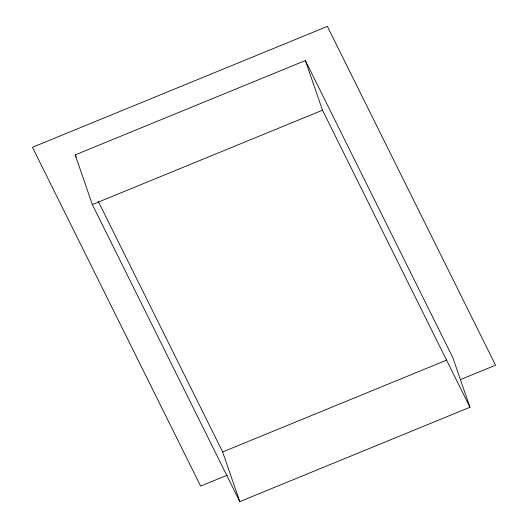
<?xml version="1.0" encoding="UTF-8"?>
<svg xmlns="http://www.w3.org/2000/svg" width="528" height="528" viewBox="0 0 528 528"><rect width="100%" height="100%" fill="white"/><g stroke="black" fill="none" stroke-linecap="round" stroke-linejoin="round"><path stroke-width="0.79" d="M75.187 154.895L305.356 60.555L452.813 357.601L469.96 407.26L239.791 501.6L92.334 204.554L75.187 154.895L76.289 157.113M92.334 204.554L322.502 110.207L469.96 407.26M98.294 201.445L222.644 451.942L446.714 360.103M227.317 475.167L200.64 486.097L32.452 147.279L327.36 26.4L495.548 365.218L460.495 379.586M305.356 60.555L322.502 110.207M222.644 451.942L239.791 501.6"/></g></svg>
